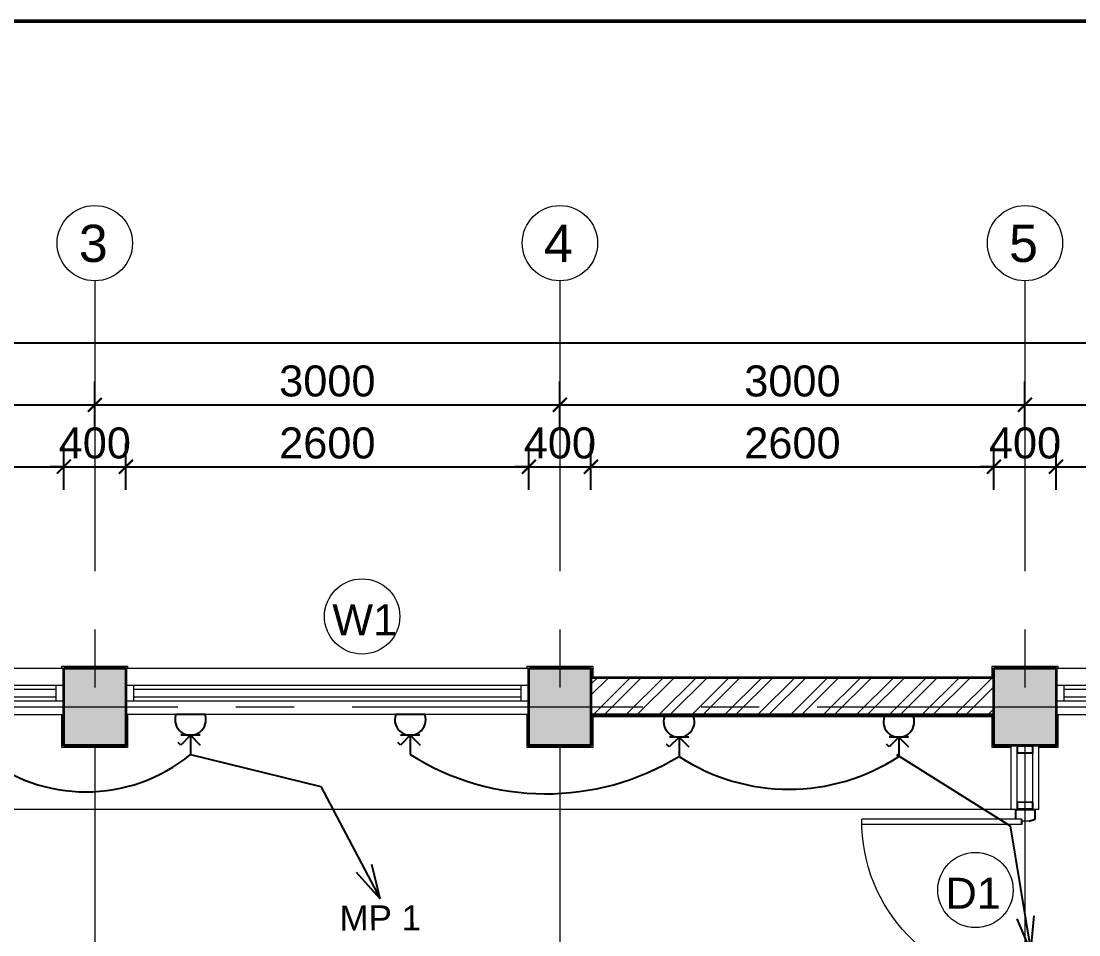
# Model space of a CAD drawing. Header units: inches. Extents: x 527934 to 2134587, y -408734 to 227304.
# Drawn here: x 1407587 to 1414409, y -187060 to -181163 of the extents above; entities that cross this region are included whole.
import ezdxf

# ---------------------------------------------------------------- set-up
doc = ezdxf.new("R2010")
doc.units = ezdxf.units.IN
doc.header["$MEASUREMENT"] = 0
doc.linetypes.add('CENTER', pattern=[2, 1.25, -0.25, 0.25, -0.25])
for name, color, linetype, lineweight in [('2 POWER TEL COMP', 3, 'Continuous', 25), ('6 LIGHT PT WIRING', 3, 'Continuous', 25), ('7 POWER PT WIRING', 3, 'Continuous', 25), ('centre line', 1, 'CENTER', 9), ('dim', 253, 'Continuous', 9), ('door', 77, 'Continuous', 13), ('furniture', 253, 'Continuous', 5), ('hatch', 250, 'Continuous', 5), ('hatch - general', 252, 'Continuous', 5), ('hatch 2', 251, 'Continuous', 5), ('metal', 40, 'Continuous', 18), ('partition wall', 5, 'Continuous', 20), ('plaster line', 253, 'Continuous', 5), ('sill', 253, 'Continuous', 13), ('text', 7, 'Continuous', 13), ('TITLE THICK', 7, 'Continuous', 50), ('wall - brick', 30, 'Continuous', 35), ('window', 1, 'Continuous', 15)]:
    doc.layers.add(name, color=color, linetype=linetype, lineweight=lineweight)
doc.styles.add('labelling', font='arial.ttf')
doc.styles.get("Standard").update_dxf_attribs({"font": 'arial.ttf'})
doc.styles.add('style1', font='arial.ttf')
doc.linetypes.add('BATTING', pattern='A,0.0001,-0.1,[134,ltypeshp.shx,S=0.1,R=0,X=-0.1,Y=0],-0.2,[134,ltypeshp.shx,S=0.1,R=180,X=0.1,Y=0],-0.1', length=0.4001)
doc.dimstyles.new('dim 100', dxfattribs={"dimtxt": 200, "dimasz": 90, "dimexe": 150, "dimexo": 150, "dimgap": 50, "dimtad": 1, "dimdec": 0, "dimzin": 0, "dimdsep": 46, "dimtxsty": 'Standard', "dimblk": 'ARCHTICK', "dimcen": 100, "dimdle": 150, "dimazin": 0, "dimtfac": 1, "dimtdec": 0, "dimtix": 1, "dimtmove": 2, "dimatfit": 3, "dimfxl": 150, "dimfxlon": 1, "dimtolj": 1, "dimtzin": 0, "dimarcsym": 0})

# ---------------------------------------------------------------- blocks, each defined once
blk = doc.blocks.new('WINDOW 1')
at = {"layer": 'window'}
for p, q in [((2122081.7, -84476), (2124681.7, -84476)), ((2122131.7, -84476), (2122131.7, -84576)), ((2122131.7, -84501), (2124631.7, -84501)), ((2122081.7, -84576), (2124681.7, -84576)), ((2122131.7, -84551), (2124631.7, -84551))]:
    blk.add_line(p, q, dxfattribs=at)
at = {"layer": 'window', "ltscale": 400}
blk.add_line((2124631.7, -84576), (2124631.7, -84476), dxfattribs=at)
blk = doc.blocks.new('2X4')
at = {"layer": 'hatch 2'}
h = blk.add_hatch(dxfattribs=at)
h.set_pattern_fill('ANSI31', color=256, scale=20)
h.set_pattern_definition([(45, (0, 0), (-1.767766953, 1.767766953), [])])
h.paths.add_polyline_path([(5938822.1, -146996.9), (5938776.1, -146996.9, 0.414214), (5938774.1, -146998.9), (5938774.1, -147046.9), (5938777.3, -147046.9), (5938777.3, -147000.1), (5938820.9, -147000.1), (5938820.9, -147046.9), (5938824.1, -147046.9), (5938824.1, -146998.9, 0.414214)])
h.paths.add_polyline_path([(5938777.3, -147046.9), (5938774.1, -147046.9), (5938774.1, -147094.9, 0.414214), (5938776.1, -147096.9), (5938822.1, -147096.9, 0.414218), (5938824.1, -147094.9), (5938824.1, -147046.9), (5938820.9, -147046.9), (5938820.9, -147093.7), (5938777.3, -147093.7)])
at = {"layer": 'metal'}
blk.add_lwpolyline([(5938776.1, -147096.9), (5938822.1, -147096.9, 0.414214), (5938824.1, -147094.9), (5938824.1, -146998.9, 0.414214), (5938822.1, -146996.9), (5938776.1, -146996.9, 0.414214), (5938774.1, -146998.9), (5938774.1, -147094.9, 0.414214)], format="xyb", close=True, dxfattribs=at)
blk.add_lwpolyline([(5938777.3, -147093.7), (5938820.9, -147093.7), (5938820.9, -147000.1), (5938777.3, -147000.1)], close=True, dxfattribs=at)
blk = doc.blocks.new('door 1')
at = {"layer": 'door', "lineweight": 25}
for p, q in [((1761262.3, -142071.5), (1761366.5, -142071.5)), ((1761262.3, -142124), (1761262.3, -142071.5)), ((1761366.5, -142124), (1761366.5, -142071.5)), ((1761333.2, -142134), (1761366.5, -142124)), ((1761262.3, -143019), (1761262.3, -143071.5)), ((1761295.7, -142989.8), (1761295.7, -143019)), ((1761333.2, -143009), (1761366.5, -143019)), ((1761366.5, -143019), (1761366.5, -143071.5)), ((1761262.3, -143071.5), (1761366.5, -143071.5))]:
    blk.add_line(p, q, dxfattribs=at)
at = {"layer": 'door'}
for p, q in [((1761262.3, -142124), (1761295.7, -142124)), ((1761295.7, -142124), (1761295.7, -142134)), ((1761333.2, -142134), (1761295.7, -142134)), ((1761295.7, -143019), (1760434.6, -143019)), ((1761295.7, -142989.8), (1760434.8, -142989.8)), ((1761333.2, -143009), (1761295.7, -143009))]:
    blk.add_line(p, q, dxfattribs=at)
blk.add_arc((1761319.9, -143009), 885.3, 91.5672, 180.6496, dxfattribs=at)
blk = doc.blocks.new('_ArchTick')
at = {"color": 0, "linetype": 'ByBlock', "const_width": 0.15}
blk.add_lwpolyline([(-0.5, -0.5), (0.5, 0.5)], dxfattribs=at)
blk = doc.blocks.new('*D3041')
at = {"layer": 'Defpoints', "color": 0, "ltscale": 400}
for p in [(1433261.7, -183238.8), (1401861.7, -185338.8), (1433261.7, -185338.8)]:
    blk.add_point(p, dxfattribs=at)
at = {"layer": 'dim', "color": 0, "lineweight": -2, "ltscale": 400}
for p, q in [((1401861.7, -183388.8), (1401861.7, -183088.8)), ((1433261.7, -183388.8), (1433261.7, -183088.8)), ((1401711.7, -183238.8), (1433411.7, -183238.8))]:
    blk.add_line(p, q, dxfattribs=at)
at = {"layer": 'dim', "color": 0, "lineweight": -2, "ltscale": 400, "xscale": 90, "yscale": 90, "zscale": 90, "rotation": 180}
blk.add_blockref('_ArchTick', (1401861.7, -183238.8), dxfattribs=at)
at = {"layer": 'dim', "color": 0, "lineweight": -2, "ltscale": 400, "xscale": 90, "yscale": 90, "zscale": 90}
blk.add_blockref('_ArchTick', (1433261.7, -183238.8), dxfattribs=at)
at = {"layer": 'dim', "color": 0, "ltscale": 400, "insert": (1417561.7, -183086.6), "char_height": 200, "attachment_point": 5}
blk.add_mtext('\\A1;31400', dxfattribs=at)
blk = doc.blocks.new('*D3043')
at = {"layer": 'Defpoints', "color": 0, "ltscale": 400}
for p in [(1408061.7, -183638.8), (1405061.7, -185338.8), (1408061.7, -185338.8)]:
    blk.add_point(p, dxfattribs=at)
at = {"layer": 'dim', "color": 0, "lineweight": -2, "ltscale": 400}
for p, q in [((1405061.7, -183788.8), (1405061.7, -183488.8)), ((1408061.7, -183788.8), (1408061.7, -183488.8)), ((1404911.7, -183638.8), (1408211.7, -183638.8))]:
    blk.add_line(p, q, dxfattribs=at)
at = {"layer": 'dim', "color": 0, "lineweight": -2, "ltscale": 400, "xscale": 90, "yscale": 90, "zscale": 90, "rotation": 180}
blk.add_blockref('_ArchTick', (1405061.7, -183638.8), dxfattribs=at)
at = {"layer": 'dim', "color": 0, "lineweight": -2, "ltscale": 400, "xscale": 90, "yscale": 90, "zscale": 90}
blk.add_blockref('_ArchTick', (1408061.7, -183638.8), dxfattribs=at)
at = {"layer": 'dim', "color": 0, "ltscale": 400, "insert": (1406561.7, -183486.6), "char_height": 200, "attachment_point": 5}
blk.add_mtext('\\A1;3000', dxfattribs=at)
blk = doc.blocks.new('*D3044')
at = {"layer": 'Defpoints', "color": 0, "ltscale": 400}
for p in [(1411061.7, -183638.8), (1408061.7, -185338.8), (1411061.7, -185338.8)]:
    blk.add_point(p, dxfattribs=at)
at = {"layer": 'dim', "color": 0, "lineweight": -2, "ltscale": 400}
for p, q in [((1408061.7, -183788.8), (1408061.7, -183488.8)), ((1411061.7, -183788.8), (1411061.7, -183488.8)), ((1407911.7, -183638.8), (1411211.7, -183638.8))]:
    blk.add_line(p, q, dxfattribs=at)
at = {"layer": 'dim', "color": 0, "lineweight": -2, "ltscale": 400, "xscale": 90, "yscale": 90, "zscale": 90, "rotation": 180}
blk.add_blockref('_ArchTick', (1408061.7, -183638.8), dxfattribs=at)
at = {"layer": 'dim', "color": 0, "lineweight": -2, "ltscale": 400, "xscale": 90, "yscale": 90, "zscale": 90}
blk.add_blockref('_ArchTick', (1411061.7, -183638.8), dxfattribs=at)
at = {"layer": 'dim', "color": 0, "ltscale": 400, "insert": (1409561.7, -183486.6), "char_height": 200, "attachment_point": 5}
blk.add_mtext('\\A1;3000', dxfattribs=at)
blk = doc.blocks.new('*D3045')
at = {"layer": 'Defpoints', "color": 0, "ltscale": 400}
for p in [(1414061.7, -183638.8), (1411061.7, -185338.8), (1414061.7, -185338.8)]:
    blk.add_point(p, dxfattribs=at)
at = {"layer": 'dim', "color": 0, "lineweight": -2, "ltscale": 400}
for p, q in [((1411061.7, -183788.8), (1411061.7, -183488.8)), ((1414061.7, -183788.8), (1414061.7, -183488.8)), ((1410911.7, -183638.8), (1414211.7, -183638.8))]:
    blk.add_line(p, q, dxfattribs=at)
at = {"layer": 'dim', "color": 0, "lineweight": -2, "ltscale": 400, "xscale": 90, "yscale": 90, "zscale": 90, "rotation": 180}
blk.add_blockref('_ArchTick', (1411061.7, -183638.8), dxfattribs=at)
at = {"layer": 'dim', "color": 0, "lineweight": -2, "ltscale": 400, "xscale": 90, "yscale": 90, "zscale": 90}
blk.add_blockref('_ArchTick', (1414061.7, -183638.8), dxfattribs=at)
at = {"layer": 'dim', "color": 0, "ltscale": 400, "insert": (1412561.7, -183486.6), "char_height": 200, "attachment_point": 5}
blk.add_mtext('\\A1;3000', dxfattribs=at)
blk = doc.blocks.new('*D3046')
at = {"layer": 'Defpoints', "color": 0, "ltscale": 400}
for p in [(1417061.7, -183638.8), (1414061.7, -185338.8), (1417061.7, -185338.8)]:
    blk.add_point(p, dxfattribs=at)
at = {"layer": 'dim', "color": 0, "lineweight": -2, "ltscale": 400}
for p, q in [((1414061.7, -183788.8), (1414061.7, -183488.8)), ((1417061.7, -183788.8), (1417061.7, -183488.8)), ((1413911.7, -183638.8), (1417211.7, -183638.8))]:
    blk.add_line(p, q, dxfattribs=at)
at = {"layer": 'dim', "color": 0, "lineweight": -2, "ltscale": 400, "xscale": 90, "yscale": 90, "zscale": 90, "rotation": 180}
blk.add_blockref('_ArchTick', (1414061.7, -183638.8), dxfattribs=at)
at = {"layer": 'dim', "color": 0, "lineweight": -2, "ltscale": 400, "xscale": 90, "yscale": 90, "zscale": 90}
blk.add_blockref('_ArchTick', (1417061.7, -183638.8), dxfattribs=at)
at = {"layer": 'dim', "color": 0, "ltscale": 400, "insert": (1415561.7, -183486.6), "char_height": 200, "attachment_point": 5}
blk.add_mtext('\\A1;3000', dxfattribs=at)
blk = doc.blocks.new('*D3055')
at = {"layer": 'Defpoints', "color": 0, "ltscale": 400}
for p in [(1407861.7, -184038.8), (1405261.7, -185338.8), (1407861.7, -185338.8)]:
    blk.add_point(p, dxfattribs=at)
at = {"layer": 'dim', "color": 0, "lineweight": -2, "ltscale": 400}
for p, q in [((1405261.7, -184188.8), (1405261.7, -183888.8)), ((1407861.7, -184188.8), (1407861.7, -183888.8)), ((1405111.7, -184038.8), (1408011.7, -184038.8))]:
    blk.add_line(p, q, dxfattribs=at)
at = {"layer": 'dim', "color": 0, "lineweight": -2, "ltscale": 400, "xscale": 90, "yscale": 90, "zscale": 90, "rotation": 180}
blk.add_blockref('_ArchTick', (1405261.7, -184038.8), dxfattribs=at)
at = {"layer": 'dim', "color": 0, "lineweight": -2, "ltscale": 400, "xscale": 90, "yscale": 90, "zscale": 90}
blk.add_blockref('_ArchTick', (1407861.7, -184038.8), dxfattribs=at)
at = {"layer": 'dim', "color": 0, "ltscale": 400, "insert": (1406561.7, -183886.7), "char_height": 200, "attachment_point": 5}
blk.add_mtext('\\A1;2600', dxfattribs=at)
blk = doc.blocks.new('*D3056')
at = {"layer": 'Defpoints', "color": 0, "ltscale": 400}
for p in [(1408261.7, -184038.8), (1407861.7, -185338.8), (1408261.7, -185338.8)]:
    blk.add_point(p, dxfattribs=at)
at = {"layer": 'dim', "color": 0, "lineweight": -2, "ltscale": 400}
for p, q in [((1407861.7, -184188.8), (1407861.7, -183888.8)), ((1408261.7, -184188.8), (1408261.7, -183888.8)), ((1407861.7, -184038.8), (1407771.7, -184038.8)), ((1407861.7, -184038.8), (1408261.7, -184038.8)), ((1408261.7, -184038.8), (1408351.7, -184038.8))]:
    blk.add_line(p, q, dxfattribs=at)
at = {"layer": 'dim', "color": 0, "lineweight": -2, "ltscale": 400, "xscale": 90, "yscale": 90, "zscale": 90}
blk.add_blockref('_ArchTick', (1407861.7, -184038.8), dxfattribs=at)
at = {"layer": 'dim', "color": 0, "lineweight": -2, "ltscale": 400, "xscale": 90, "yscale": 90, "zscale": 90, "rotation": 180}
blk.add_blockref('_ArchTick', (1408261.7, -184038.8), dxfattribs=at)
at = {"layer": 'dim', "color": 0, "ltscale": 400, "insert": (1408061.7, -183886.7), "char_height": 200, "attachment_point": 5}
blk.add_mtext('\\A1;400', dxfattribs=at)
blk = doc.blocks.new('*D3057')
at = {"layer": 'Defpoints', "color": 0, "ltscale": 400}
for p in [(1410861.7, -184038.8), (1408261.7, -185338.8), (1410861.7, -185338.8)]:
    blk.add_point(p, dxfattribs=at)
at = {"layer": 'dim', "color": 0, "lineweight": -2, "ltscale": 400}
for p, q in [((1408261.7, -184188.8), (1408261.7, -183888.8)), ((1410861.7, -184188.8), (1410861.7, -183888.8)), ((1408111.7, -184038.8), (1411011.7, -184038.8))]:
    blk.add_line(p, q, dxfattribs=at)
at = {"layer": 'dim', "color": 0, "lineweight": -2, "ltscale": 400, "xscale": 90, "yscale": 90, "zscale": 90, "rotation": 180}
blk.add_blockref('_ArchTick', (1408261.7, -184038.8), dxfattribs=at)
at = {"layer": 'dim', "color": 0, "lineweight": -2, "ltscale": 400, "xscale": 90, "yscale": 90, "zscale": 90}
blk.add_blockref('_ArchTick', (1410861.7, -184038.8), dxfattribs=at)
at = {"layer": 'dim', "color": 0, "ltscale": 400, "insert": (1409561.7, -183886.7), "char_height": 200, "attachment_point": 5}
blk.add_mtext('\\A1;2600', dxfattribs=at)
blk = doc.blocks.new('*D3058')
at = {"layer": 'Defpoints', "color": 0, "ltscale": 400}
for p in [(1411261.7, -184038.8), (1410861.7, -185338.8), (1411261.7, -185338.8)]:
    blk.add_point(p, dxfattribs=at)
at = {"layer": 'dim', "color": 0, "lineweight": -2, "ltscale": 400}
for p, q in [((1410861.7, -184188.8), (1410861.7, -183888.8)), ((1411261.7, -184188.8), (1411261.7, -183888.8)), ((1410861.7, -184038.8), (1410771.7, -184038.8)), ((1410861.7, -184038.8), (1411261.7, -184038.8)), ((1411261.7, -184038.8), (1411351.7, -184038.8))]:
    blk.add_line(p, q, dxfattribs=at)
at = {"layer": 'dim', "color": 0, "lineweight": -2, "ltscale": 400, "xscale": 90, "yscale": 90, "zscale": 90}
blk.add_blockref('_ArchTick', (1410861.7, -184038.8), dxfattribs=at)
at = {"layer": 'dim', "color": 0, "lineweight": -2, "ltscale": 400, "xscale": 90, "yscale": 90, "zscale": 90, "rotation": 180}
blk.add_blockref('_ArchTick', (1411261.7, -184038.8), dxfattribs=at)
at = {"layer": 'dim', "color": 0, "ltscale": 400, "insert": (1411061.7, -183886.7), "char_height": 200, "attachment_point": 5}
blk.add_mtext('\\A1;400', dxfattribs=at)
blk = doc.blocks.new('*D3059')
at = {"layer": 'Defpoints', "color": 0, "ltscale": 400}
for p in [(1413861.7, -184038.8), (1411261.7, -185338.8), (1413861.7, -185338.8)]:
    blk.add_point(p, dxfattribs=at)
at = {"layer": 'dim', "color": 0, "lineweight": -2, "ltscale": 400}
for p, q in [((1411261.7, -184188.8), (1411261.7, -183888.8)), ((1413861.7, -184188.8), (1413861.7, -183888.8)), ((1411111.7, -184038.8), (1414011.7, -184038.8))]:
    blk.add_line(p, q, dxfattribs=at)
at = {"layer": 'dim', "color": 0, "lineweight": -2, "ltscale": 400, "xscale": 90, "yscale": 90, "zscale": 90, "rotation": 180}
blk.add_blockref('_ArchTick', (1411261.7, -184038.8), dxfattribs=at)
at = {"layer": 'dim', "color": 0, "lineweight": -2, "ltscale": 400, "xscale": 90, "yscale": 90, "zscale": 90}
blk.add_blockref('_ArchTick', (1413861.7, -184038.8), dxfattribs=at)
at = {"layer": 'dim', "color": 0, "ltscale": 400, "insert": (1412561.7, -183886.7), "char_height": 200, "attachment_point": 5}
blk.add_mtext('\\A1;2600', dxfattribs=at)
blk = doc.blocks.new('*D3060')
at = {"layer": 'Defpoints', "color": 0, "ltscale": 400}
for p in [(1414261.7, -184038.8), (1413861.7, -185338.8), (1414261.7, -185338.8)]:
    blk.add_point(p, dxfattribs=at)
at = {"layer": 'dim', "color": 0, "lineweight": -2, "ltscale": 400}
for p, q in [((1413861.7, -184188.8), (1413861.7, -183888.8)), ((1414261.7, -184188.8), (1414261.7, -183888.8)), ((1413861.7, -184038.8), (1413771.7, -184038.8)), ((1413861.7, -184038.8), (1414261.7, -184038.8)), ((1414261.7, -184038.8), (1414351.7, -184038.8))]:
    blk.add_line(p, q, dxfattribs=at)
at = {"layer": 'dim', "color": 0, "lineweight": -2, "ltscale": 400, "xscale": 90, "yscale": 90, "zscale": 90}
blk.add_blockref('_ArchTick', (1413861.7, -184038.8), dxfattribs=at)
at = {"layer": 'dim', "color": 0, "lineweight": -2, "ltscale": 400, "xscale": 90, "yscale": 90, "zscale": 90, "rotation": 180}
blk.add_blockref('_ArchTick', (1414261.7, -184038.8), dxfattribs=at)
at = {"layer": 'dim', "color": 0, "ltscale": 400, "insert": (1414061.7, -183886.7), "char_height": 200, "attachment_point": 5}
blk.add_mtext('\\A1;400', dxfattribs=at)
blk = doc.blocks.new('*D3061')
at = {"layer": 'Defpoints', "color": 0, "ltscale": 400}
for p in [(1416861.7, -184038.8), (1414261.7, -185338.8), (1416861.7, -185338.8)]:
    blk.add_point(p, dxfattribs=at)
at = {"layer": 'dim', "color": 0, "lineweight": -2, "ltscale": 400}
for p, q in [((1414261.7, -184188.8), (1414261.7, -183888.8)), ((1416861.7, -184188.8), (1416861.7, -183888.8)), ((1414111.7, -184038.8), (1417011.7, -184038.8))]:
    blk.add_line(p, q, dxfattribs=at)
at = {"layer": 'dim', "color": 0, "lineweight": -2, "ltscale": 400, "xscale": 90, "yscale": 90, "zscale": 90, "rotation": 180}
blk.add_blockref('_ArchTick', (1414261.7, -184038.8), dxfattribs=at)
at = {"layer": 'dim', "color": 0, "lineweight": -2, "ltscale": 400, "xscale": 90, "yscale": 90, "zscale": 90}
blk.add_blockref('_ArchTick', (1416861.7, -184038.8), dxfattribs=at)
at = {"layer": 'dim', "color": 0, "ltscale": 400, "insert": (1415561.7, -183886.7), "char_height": 200, "attachment_point": 5}
blk.add_mtext('\\A1;2600', dxfattribs=at)
blk = doc.blocks.new('15 amp socket')
at = {"color": 3, "lineweight": 25}
for p, q in [((593021.7, 179162), (592958.4, 179225.3)), ((593021.7, 179162), (593021.7, 179286.4)), ((593021.7, 179162), (593084.9, 179225.3)), ((593084.9, 179225.3), (593101.9, 179207.9)), ((592959.5, 179162), (593083.9, 179162)), ((592928, 179029), (593115.4, 179029))]:
    blk.add_line(p, q, dxfattribs=at)
blk.add_arc((593021.7, 179062.5), 99.5, 340.35382, 199.64618, dxfattribs=at)
blk = doc.blocks.new('*U1914')
at = {"color": 3}
for p, q in [((-181326.36, -126938.56), (-181306.94, -126928.99)), ((-181306.94, -126928.99), (-181287.97, -126936.77)), ((-181287.97, -126936.77), (-181292.55, -126933.35)), ((-181287.97, -126936.77), (-181293.6, -126935.93))]:
    blk.add_line(p, q, dxfattribs=at)
blk = doc.blocks.new('*U1915')
at = {"color": 3}
for p, q in [((-181326.36, -126938.56), (-181304.91, -126935.59)), ((-181304.91, -126935.59), (-181289.35, -126948.94)), ((-181289.35, -126948.94), (-181292.63, -126944.26)), ((-181289.35, -126948.94), (-181294.44, -126946.37))]:
    blk.add_line(p, q, dxfattribs=at)

msp = doc.modelspace()

# ---------------------------------------------------------------- hatches: boundary and pattern name
at = {"layer": 'hatch', "ltscale": 400}
h = msp.add_hatch(dxfattribs=at)
h.set_pattern_fill('ANSI32', color=256, scale=400)
h.set_pattern_definition([(45, (-719819.97, 58081.36), (-106.066017, 106.066017), []), (45, (-719749.25, 58081.36), (-106.066017, 106.066017), [])])
h.paths.add_polyline_path([(1413861.7, -185588.8), (1413861.7, -185398.8), (1411261.7, -185398.8), (1411261.7, -185588.8)])
h.paths.add_polyline_path([(1413861.7, -185638.8), (1413861.7, -185588.8), (1411261.7, -185588.8), (1411261.7, -185638.8)])
at = {"layer": 'hatch - general'}
h = msp.add_hatch(dxfattribs=at)
h.set_pattern_fill('AR-CONC', color=256, scale=15)
h.set_pattern_definition([(50, (-719819.97, -100972.85), (107.5890274, -9.4128202), [11.25, -123.75]), (355, (-719819.97, -100972.85), (-20.8127, 112.82882), [9, -99]), (100.4514445, (-719811, -100973.63), (86.776327, 103.4159986), [9.561029, -105.171317]), (46.1842, (-719819.97, -100942.85), (160.0862, -24.827892), [16.875, -185.625]), (96.6356355, (-719806.63, -100944.92), (140.199292, 146.11779), [14.341551, -157.757064]), (351.184164, (-719819.97, -100942.85), (140.199292, 146.11779), [13.5, -148.5]), (21, (-719804.97, -100950.35), (89.5360578, -60.3928336), [11.25, -123.75]), (326, (-719804.97, -100950.35), (36.4973, 108.772507), [9, -99]), (71.451445, (-719797.5, -100955.38), (126.0333565, 48.379673), [9.5610285, -105.171317]), (37.5, (-719819.966, -100972.847), (1.8239783, 49.9340781), [0, -97.8, 0, -100.5, 0, -99.375]), (7.5, (-719819.966, -100972.85), (39.4604306, 59.1617568), [0, -57.3, 0, -95.55, 0, -37.875]), (327.5, (-719853.416, -100972.847), (80.0733654, -3.38323076), [0, -37.5, 0, -117, 0, -155.25]), (317.5, (-719868.416, -100972.85), (87.4779254, 15.0157473), [0, -48.75, 0, -77.7, 0, -110.25])])
h.paths.add_polyline_path([(1417261.7, -195178.8), (1417061.7, -195178.8), (1417061.7, -195428.8), (1417261.7, -195428.8)])
h.paths.add_polyline_path([(1417261.7, -195428.8), (1417061.7, -195428.8), (1417061.7, -195678.8), (1417261.7, -195678.8)])
h.paths.add_polyline_path([(1417061.7, -195428.8), (1416861.7, -195428.8), (1416861.7, -195678.8), (1417061.7, -195678.8)])
h.paths.add_polyline_path([(1417061.7, -195178.8), (1416861.7, -195178.8), (1416861.7, -195428.8), (1417061.7, -195428.8)])
h.paths.add_polyline_path([(1414261.7, -195428.8), (1414061.7, -195428.8), (1414061.7, -195678.8), (1414261.7, -195678.8)])
h.paths.add_polyline_path([(1414261.7, -195178.8), (1414061.7, -195178.8), (1414061.7, -195428.8), (1414261.7, -195428.8)])
h.paths.add_polyline_path([(1414061.7, -195178.8), (1413861.7, -195178.8), (1413861.7, -195428.8), (1414061.7, -195428.8)])
h.paths.add_polyline_path([(1414061.7, -195428.8), (1413861.7, -195428.8), (1413861.7, -195678.8), (1414061.7, -195678.8)])
h.paths.add_polyline_path([(1411261.7, -195428.8), (1411061.7, -195428.8), (1411061.7, -195678.8), (1411261.7, -195678.8)])
h.paths.add_polyline_path([(1411261.7, -195178.8), (1411061.7, -195178.8), (1411061.7, -195428.8), (1411261.7, -195428.8)])
h.paths.add_polyline_path([(1411061.7, -195178.8), (1410861.7, -195178.8), (1410861.7, -195428.8), (1411061.7, -195428.8)])
h.paths.add_polyline_path([(1411061.7, -195428.8), (1410861.7, -195428.8), (1410861.7, -195678.8), (1411061.7, -195678.8)])
h.paths.add_polyline_path([(1408061.7, -195428.8), (1407861.7, -195428.8), (1407861.7, -195678.8), (1408061.7, -195678.8)])
h.paths.add_polyline_path([(1408261.7, -195428.8), (1408061.7, -195428.8), (1408061.7, -195678.8), (1408261.7, -195678.8)])
h.paths.add_polyline_path([(1408261.7, -195178.8), (1408061.7, -195178.8), (1408061.7, -195428.8), (1408261.7, -195428.8)])
h.paths.add_polyline_path([(1408061.7, -195178.8), (1407861.7, -195178.8), (1407861.7, -195428.8), (1408061.7, -195428.8)])
h.paths.add_polyline_path([(1405261.7, -195428.8), (1405061.7, -195428.8), (1405061.7, -195678.8), (1405261.7, -195678.8)])
h.paths.add_polyline_path([(1405261.7, -195178.8), (1405061.7, -195178.8), (1405061.7, -195428.8), (1405261.7, -195428.8)])
h.paths.add_polyline_path([(1405061.7, -195178.8), (1404861.7, -195178.8), (1404861.7, -195428.8), (1405061.7, -195428.8)])
h.paths.add_polyline_path([(1405061.7, -195428.8), (1404861.7, -195428.8), (1404861.7, -195678.8), (1405061.7, -195678.8)])
h.paths.add_polyline_path([(1402261.7, -195428.8), (1402061.7, -195428.8), (1402061.7, -195678.8), (1402261.7, -195678.8)])
h.paths.add_polyline_path([(1402261.7, -195178.8), (1402061.7, -195178.8), (1402061.7, -195428.8), (1402261.7, -195428.8)])
h.paths.add_polyline_path([(1402061.7, -195178.8), (1401861.7, -195178.8), (1401861.7, -195428.8), (1402061.7, -195428.8)])
h.paths.add_polyline_path([(1402061.7, -195428.8), (1401861.7, -195428.8), (1401861.7, -195678.8), (1402061.7, -195678.8)])
h.paths.add_polyline_path([(1402061.7, -190738.8), (1401861.7, -190738.8), (1401861.7, -190988.8), (1402061.7, -190988.8)])
h.paths.add_polyline_path([(1402261.7, -190738.8), (1402061.7, -190738.8), (1402061.7, -190988.8), (1402261.7, -190988.8)])
h.paths.add_polyline_path([(1402261.7, -190988.8), (1402061.7, -190988.8), (1402061.7, -191238.8), (1402261.7, -191238.8)])
h.paths.add_polyline_path([(1402061.7, -190988.8), (1401861.7, -190988.8), (1401861.7, -191238.8), (1402061.7, -191238.8)])
h.paths.add_polyline_path([(1405061.7, -190738.8), (1404861.7, -190738.8), (1404861.7, -190988.8), (1405061.7, -190988.8)])
h.paths.add_polyline_path([(1405261.7, -190738.8), (1405061.7, -190738.8), (1405061.7, -190988.8), (1405261.7, -190988.8)])
h.paths.add_polyline_path([(1405261.7, -190988.8), (1405061.7, -190988.8), (1405061.7, -191238.8), (1405261.7, -191238.8)])
h.paths.add_polyline_path([(1405061.7, -190988.8), (1404861.7, -190988.8), (1404861.7, -191238.8), (1405061.7, -191238.8)])
h.paths.add_polyline_path([(1408261.7, -190988.8), (1408061.7, -190988.8), (1408061.7, -191238.8), (1408261.7, -191238.8)])
h.paths.add_polyline_path([(1408261.7, -190738.8), (1408061.7, -190738.8), (1408061.7, -190988.8), (1408261.7, -190988.8)])
h.paths.add_polyline_path([(1408061.7, -190738.8), (1407861.7, -190738.8), (1407861.7, -190988.8), (1408061.7, -190988.8)])
h.paths.add_polyline_path([(1408061.7, -190988.8), (1407861.7, -190988.8), (1407861.7, -191238.8), (1408061.7, -191238.8)])
h.paths.add_polyline_path([(1411261.7, -190988.8), (1410861.7, -190988.8), (1410861.7, -191238.8), (1411261.7, -191238.8)])
h.paths.add_polyline_path([(1411261.7, -190738.8), (1410861.7, -190738.8), (1410861.7, -190988.8), (1411261.7, -190988.8)])
h.paths.add_polyline_path([(1414261.7, -190988.8), (1414061.7, -190988.8), (1414061.7, -191238.8), (1414261.7, -191238.8)])
h.paths.add_polyline_path([(1414061.7, -190988.8), (1413861.7, -190988.8), (1413861.7, -191238.8), (1414061.7, -191238.8)])
h.paths.add_polyline_path([(1414061.7, -190738.8), (1413861.7, -190738.8), (1413861.7, -190988.8), (1414061.7, -190988.8)])
h.paths.add_polyline_path([(1414261.7, -190738.8), (1414061.7, -190738.8), (1414061.7, -190988.8), (1414261.7, -190988.8)])
h.paths.add_polyline_path([(1417261.7, -190988.8), (1417061.7, -190988.8), (1417061.7, -191238.8), (1417261.7, -191238.8)])
h.paths.add_polyline_path([(1417061.7, -190988.8), (1416861.7, -190988.8), (1416861.7, -191238.8), (1417061.7, -191238.8)])
h.paths.add_polyline_path([(1417261.7, -190738.8), (1417061.7, -190738.8), (1417061.7, -190988.8), (1417261.7, -190988.8)])
h.paths.add_polyline_path([(1417061.7, -190738.8), (1416861.7, -190738.8), (1416861.7, -190988.8), (1417061.7, -190988.8)])
h.paths.add_polyline_path([(1420261.7, -190988.8), (1420061.7, -190988.8), (1420061.7, -191238.8), (1420261.7, -191238.8)])
h.paths.add_polyline_path([(1420261.7, -190738.8), (1420061.7, -190738.8), (1420061.7, -190988.8), (1420261.7, -190988.8)])
h.paths.add_polyline_path([(1420061.7, -190738.8), (1419861.7, -190738.8), (1419861.7, -190988.8), (1420061.7, -190988.8)])
h.paths.add_polyline_path([(1420061.7, -190988.8), (1419861.7, -190988.8), (1419861.7, -191238.8), (1420061.7, -191238.8)])
h.paths.add_polyline_path([(1423261.7, -190988.8), (1423061.7, -190988.8), (1423061.7, -191238.8), (1423171.7, -191238.8), (1423261.7, -191238.8)])
h.paths.add_polyline_path([(1423261.7, -190738.8), (1423061.7, -190738.8), (1423061.7, -190988.8), (1423261.7, -190988.8)])
h.paths.add_polyline_path([(1423061.7, -190738.8), (1422861.7, -190738.8), (1422861.7, -190988.8), (1423061.7, -190988.8)])
h.paths.add_polyline_path([(1423061.7, -190988.8), (1422861.7, -190988.8), (1422861.7, -191238.8), (1423061.7, -191238.8)])
h.paths.add_polyline_path([(1427261.7, -190988.8), (1427061.7, -190988.8), (1427061.7, -191238.8), (1427261.7, -191238.8)])
h.paths.add_polyline_path([(1427261.7, -190738.8), (1427061.7, -190738.8), (1427061.7, -190988.8), (1427261.7, -190988.8)])
h.paths.add_polyline_path([(1427061.7, -190738.8), (1426861.7, -190738.8), (1426861.7, -190988.8), (1427061.7, -190988.8)])
h.paths.add_polyline_path([(1427061.7, -190988.8), (1426861.7, -190988.8), (1426861.7, -191238.8), (1427061.7, -191238.8)])
h.paths.add_polyline_path([(1430261.7, -190988.8), (1430061.7, -190988.8), (1430061.7, -191238.8), (1430261.7, -191238.8)])
h.paths.add_polyline_path([(1430261.7, -190738.8), (1430061.7, -190738.8), (1430061.7, -190988.8), (1430261.7, -190988.8)])
h.paths.add_polyline_path([(1430061.7, -190738.8), (1429861.7, -190738.8), (1429861.7, -190988.8), (1430061.7, -190988.8)])
h.paths.add_polyline_path([(1430061.7, -190988.8), (1429861.7, -190988.8), (1429861.7, -191238.8), (1430061.7, -191238.8)])
h.paths.add_polyline_path([(1433261.7, -190988.8), (1433061.7, -190988.8), (1433061.7, -191238.8), (1433261.7, -191238.8)])
h.paths.add_polyline_path([(1433261.7, -190738.8), (1433061.7, -190738.8), (1433061.7, -190988.8), (1433261.7, -190988.8)])
h.paths.add_polyline_path([(1433061.7, -190738.8), (1432861.7, -190738.8), (1432861.7, -190988.8), (1433061.7, -190988.8)])
h.paths.add_polyline_path([(1433061.7, -190988.8), (1432861.7, -190988.8), (1432861.7, -191238.8), (1433061.7, -191238.8)])
h.paths.add_polyline_path([(1433261.7, -185588.8), (1433061.7, -185588.8), (1433061.7, -185838.8), (1433261.7, -185838.8)])
h.paths.add_polyline_path([(1433261.7, -185338.8), (1433061.7, -185338.8), (1433061.7, -185588.8), (1433261.7, -185588.8)])
h.paths.add_polyline_path([(1433061.7, -185338.8), (1432861.7, -185338.8), (1432861.7, -185588.8), (1433061.7, -185588.8)])
h.paths.add_polyline_path([(1433061.7, -185588.8), (1432861.7, -185588.8), (1432861.7, -185838.8), (1433061.7, -185838.8)])
h.paths.add_polyline_path([(1430261.7, -185588.8), (1430061.7, -185588.8), (1430061.7, -185838.8), (1430261.7, -185838.8)])
h.paths.add_polyline_path([(1430261.7, -185338.8), (1430061.7, -185338.8), (1430061.7, -185588.8), (1430261.7, -185588.8)])
h.paths.add_polyline_path([(1430061.7, -185338.8), (1429861.7, -185338.8), (1429861.7, -185588.8), (1430061.7, -185588.8)])
h.paths.add_polyline_path([(1430061.7, -185588.8), (1429861.7, -185588.8), (1429861.7, -185838.8), (1430061.7, -185838.8)])
h.paths.add_polyline_path([(1427261.7, -185588.8), (1427061.7, -185588.8), (1427061.7, -185838.8), (1427261.7, -185838.8)])
h.paths.add_polyline_path([(1427261.7, -185338.8), (1427061.7, -185338.8), (1427061.7, -185588.8), (1427261.7, -185588.8)])
h.paths.add_polyline_path([(1427061.7, -185338.8), (1426861.7, -185338.8), (1426861.7, -185588.8), (1427061.7, -185588.8)])
h.paths.add_polyline_path([(1427061.7, -185588.8), (1426861.7, -185588.8), (1426861.7, -185838.8), (1427061.7, -185838.8)])
h.paths.add_polyline_path([(1423261.7, -185588.8), (1423061.7, -185588.8), (1423061.7, -185838.8), (1423261.7, -185838.8)])
h.paths.add_polyline_path([(1423261.7, -185338.8), (1423061.7, -185338.8), (1423061.7, -185588.8), (1423261.7, -185588.8)])
h.paths.add_polyline_path([(1423061.7, -185338.8), (1422861.7, -185338.8), (1422861.7, -185588.8), (1423061.7, -185588.8)])
h.paths.add_polyline_path([(1423061.7, -185588.8), (1422861.7, -185588.8), (1422861.7, -185838.8), (1423061.7, -185838.8)])
h.paths.add_polyline_path([(1420261.7, -185588.8), (1420061.7, -185588.8), (1420061.7, -185838.8), (1420261.7, -185838.8)])
h.paths.add_polyline_path([(1420261.7, -185338.8), (1420061.7, -185338.8), (1420061.7, -185588.8), (1420261.7, -185588.8)])
h.paths.add_polyline_path([(1420061.7, -185338.8), (1419861.7, -185338.8), (1419861.7, -185588.8), (1420061.7, -185588.8)])
h.paths.add_polyline_path([(1420061.7, -185588.8), (1419861.7, -185588.8), (1419861.7, -185838.8), (1420061.7, -185838.8)])
h.paths.add_polyline_path([(1417261.7, -185588.8), (1417061.7, -185588.8), (1417061.7, -185838.8), (1417261.7, -185838.8)])
h.paths.add_polyline_path([(1417261.7, -185338.8), (1417061.7, -185338.8), (1417061.7, -185588.8), (1417261.7, -185588.8)])
h.paths.add_polyline_path([(1417061.7, -185338.8), (1416861.7, -185338.8), (1416861.7, -185588.8), (1417061.7, -185588.8)])
h.paths.add_polyline_path([(1417061.7, -185588.8), (1416861.7, -185588.8), (1416861.7, -185838.8), (1417061.7, -185838.8)])
h.paths.add_polyline_path([(1414261.7, -185588.8), (1414061.7, -185588.8), (1414061.7, -185838.8), (1414261.7, -185838.8)])
h.paths.add_polyline_path([(1414261.7, -185338.8), (1414061.7, -185338.8), (1414061.7, -185588.8), (1414261.7, -185588.8)])
h.paths.add_polyline_path([(1414061.7, -185338.8), (1413861.7, -185338.8), (1413861.7, -185588.8), (1414061.7, -185588.8)])
h.paths.add_polyline_path([(1414061.7, -185588.8), (1413861.7, -185588.8), (1413861.7, -185838.8), (1414061.7, -185838.8)])
h.paths.add_polyline_path([(1411261.7, -185588.8), (1411061.7, -185588.8), (1411061.7, -185838.8), (1411261.7, -185838.8)])
h.paths.add_polyline_path([(1411261.7, -185338.8), (1411061.7, -185338.8), (1411061.7, -185588.8), (1411261.7, -185588.8)])
h.paths.add_polyline_path([(1411061.7, -185338.8), (1410861.7, -185338.8), (1410861.7, -185588.8), (1411061.7, -185588.8)])
h.paths.add_polyline_path([(1411061.7, -185588.8), (1410861.7, -185588.8), (1410861.7, -185838.8), (1411061.7, -185838.8)])
h.paths.add_polyline_path([(1408261.7, -185588.8), (1408061.7, -185588.8), (1408061.7, -185838.8), (1408261.7, -185838.8)])
h.paths.add_polyline_path([(1408261.7, -185338.8), (1408061.7, -185338.8), (1408061.7, -185588.8), (1408261.7, -185588.8)])
h.paths.add_polyline_path([(1408061.7, -185338.8), (1407861.7, -185338.8), (1407861.7, -185588.8), (1408061.7, -185588.8)])
h.paths.add_polyline_path([(1408061.7, -185588.8), (1407861.7, -185588.8), (1407861.7, -185838.8), (1408061.7, -185838.8)])
h.paths.add_polyline_path([(1405261.7, -185588.8), (1405061.7, -185588.8), (1405061.7, -185838.8), (1405261.7, -185838.8)])
h.paths.add_polyline_path([(1405261.7, -185338.8), (1405061.7, -185338.8), (1405061.7, -185588.8), (1405261.7, -185588.8)])
h.paths.add_polyline_path([(1405061.7, -185338.8), (1404861.7, -185338.8), (1404861.7, -185588.8), (1405061.7, -185588.8)])
h.paths.add_polyline_path([(1405061.7, -185588.8), (1404861.7, -185588.8), (1404861.7, -185838.8), (1405061.7, -185838.8)])
h.paths.add_polyline_path([(1402261.7, -185588.8), (1402061.7, -185588.8), (1402061.7, -185838.8), (1402261.7, -185838.8)])
h.paths.add_polyline_path([(1402261.7, -185338.8), (1402061.7, -185338.8), (1402061.7, -185588.8), (1402261.7, -185588.8)])
h.paths.add_polyline_path([(1402061.7, -185338.8), (1401861.7, -185338.8), (1401861.7, -185588.8), (1402061.7, -185588.8)])
h.paths.add_polyline_path([(1402061.7, -185588.8), (1401861.7, -185588.8), (1401861.7, -185838.8), (1402061.7, -185838.8)])

# ---------------------------------------------------------------- linework, layer by layer
at = {"layer": '6 LIGHT PT WIRING', "ltscale": 400}
for centre, radius, start, end in [((1408004.5, -185072.6), 1064.6, 230.68403, 309.31597), ((1410973.2, -184506.4), 1643.2, 237.7566, 301.45039), ((1412539.3, -184830.7), 1289.6, 236.66258, 303.33742)]:
    msp.add_arc(centre, radius, start, end, dxfattribs=at)
at = {"layer": 'centre line', "ltscale": 1500}
for p, q in [((1408061.7, -182838.8), (1408061.7, -203678.8)), ((1411061.7, -182838.8), (1411061.7, -203678.8)), ((1414061.7, -182838.8), (1414061.7, -203678.8)), ((1397722, -185588.8), (1435942.1, -185588.8))]:
    msp.add_line(p, q, dxfattribs=at)
at = {"layer": 'dim'}
for centre in [(1408061.7, -182596), (1411061.7, -182596), (1414061.7, -182596), (1409786, -185005.1), (1413742.1, -186770.7)]:
    msp.add_circle(centre, 242.9, dxfattribs=at)
at = {"layer": 'furniture', "ltscale": 400}
msp.add_line((1413971.7, -186250.7), (1405151.7, -186250.8), dxfattribs=at)
at = {"layer": 'hatch', "linetype": 'BATTING', "ltscale": 80}
msp.add_line((1414061.7, -185888.8), (1414061.7, -186200.6), dxfattribs=at)
at = {"layer": 'partition wall', "ltscale": 400}
for p, q in [((1413971.7, -186250.7), (1413971.7, -185838.8)), ((1414011.7, -186250.8), (1414011.7, -185838.8)), ((1414111.7, -186250.8), (1414111.7, -185838.8)), ((1414151.7, -186250.7), (1414151.7, -185838.8)), ((1414151.7, -186250.8), (1413971.7, -186250.8))]:
    msp.add_line(p, q, dxfattribs=at)
at = {"layer": 'plaster line', "ltscale": 400}
msp.add_line((1411273.7, -185650.8), (1413849.7, -185650.8), dxfattribs=at)
for points in [[(1407849.7, -185338.8), (1407849.7, -185326.8), (1408273.7, -185326.8), (1408273.7, -185338.8)], [(1410849.7, -185338.8), (1410849.7, -185326.8), (1411273.7, -185326.8), (1411273.7, -185398.8)], [(1413849.7, -185398.8), (1413849.7, -185326.8), (1414273.7, -185326.8), (1414273.7, -185338.8)], [(1408061.7, -185850.8), (1407849.7, -185850.8), (1407849.7, -185638.8)], [(1408273.7, -185638.8), (1408273.7, -185850.8), (1408061.7, -185850.8)], [(1411273.7, -185650.8), (1411273.7, -185850.8), (1410849.7, -185850.8), (1410849.7, -185638.8)], [(1413971.7, -185850.8), (1413849.7, -185850.8), (1413849.7, -185650.8)], [(1414273.7, -185638.8), (1414273.7, -185850.8), (1414151.7, -185850.8)]]:
    msp.add_lwpolyline(points, dxfattribs=at)
at = {"layer": 'sill'}
for p, q in [((1405261.7, -185338.8), (1407861.7, -185338.8)), ((1408261.7, -185338.8), (1410861.7, -185338.8)), ((1414261.7, -185338.8), (1416861.7, -185338.8)), ((1405261.7, -185638.8), (1407861.7, -185638.8)), ((1410861.7, -185638.8), (1408261.7, -185638.8)), ((1414261.7, -185638.8), (1416849.7, -185638.8))]:
    msp.add_line(p, q, dxfattribs=at)
at = {"layer": 'TITLE THICK'}
msp.add_lwpolyline([(1396942.1, -181163), (1435942.1, -181163), (1435942.1, -208863), (1396942.1, -208863)], close=True, dxfattribs=at)
at = {"layer": 'wall - brick'}
for p, q in [((1411261.7, -185398.8), (1413861.7, -185398.8)), ((1411261.7, -185638.8), (1413861.7, -185638.8))]:
    msp.add_line(p, q, dxfattribs=at)
for points in [[(1407861.7, -185338.8), (1408261.7, -185338.8), (1408261.7, -185838.8), (1407861.7, -185838.8)], [(1410861.7, -185338.8), (1411261.7, -185338.8), (1411261.7, -185838.8), (1410861.7, -185838.8)], [(1413861.7, -185338.8), (1414261.7, -185338.8), (1414261.7, -185838.8), (1413861.7, -185838.8)]]:
    msp.add_lwpolyline(points, close=True, dxfattribs=at)

# ---------------------------------------------------------------- block references
at = {"layer": '2 POWER TEL COMP', "rotation": 180}
for p in [(2001700.7, -6609.8), (2003118.2, -6609.8), (2004852.2, -6621.8), (2006269.7, -6621.8)]:
    msp.add_blockref('15 amp socket', p, dxfattribs=at)
at = {"layer": '7 POWER PT WIRING', "color": 3, "xscale": 39.99999999988315, "yscale": 40, "zscale": 40.00000000000001, "rotation": 320.0183563455831}
for name, p in [('*U1914', (10228869.4, -955620.6)), ('*U1915', (10233423.2, -955620.6))]:
    msp.add_blockref(name, p, dxfattribs=at)
at = {"layer": 'hatch - general', "xscale": -1, "rotation": 90}
for p in [(1267014.8, 5752935.2), (1267014.8, 5752573.2)]:
    msp.add_blockref('2X4', p, dxfattribs=at)
at = {"layer": 'partition wall'}
for p in [(-716820, -100972.8), (-713820, -100972.8), (-707820, -100972.8)]:
    msp.add_blockref('WINDOW 1', p, dxfattribs=at)
at = {"layer": 'partition wall', "xscale": -1.199999999953434, "yscale": 1.19999999999709, "zscale": 1.2, "rotation": 180}
msp.add_blockref('door 1', (-699512.5, -357936.6), dxfattribs=at)

# ---------------------------------------------------------------- texts
at = {"layer": '7 POWER PT WIRING', "color": 3, "ltscale": 0.005, "insert": (1409903.1, -186950.8), "char_height": 161.28, "attachment_point": 5, "rotation": 0.25602, "style": 'labelling'}
msp.add_mtext('MP 1', dxfattribs=at)
at = {"layer": 'text', "style": 'style1'}
for s, height, p in [('3', 240, (1407958.8, -182717.1)), ('4', 240, (1410958.8, -182717.1)), ('5', 240, (1413958.8, -182717.1)), ('W1', 200, (1409593.1, -185126.2)), ('D1', 200, (1413549.1, -186891.8))]:
    msp.add_text(s, height=height, dxfattribs=at).set_placement(p)

# ---------------------------------------------------------------- dimensions: what is measured, and where the dimension line sits
at = {"layer": 'dim', "ltscale": 400}
for base, p1, p2, picture, middle in [((1433261.7, -183238.8), (1401861.7, -185338.8), (1433261.7, -185338.8), '*D3041', (1417561.7, -183086.6)), ((1408061.7, -183638.8), (1405061.7, -185338.8), (1408061.7, -185338.8), '*D3043', (1406561.7, -183486.6)), ((1411061.7, -183638.8), (1408061.7, -185338.8), (1411061.7, -185338.8), '*D3044', (1409561.7, -183486.6)), ((1414061.7, -183638.8), (1411061.7, -185338.8), (1414061.7, -185338.8), '*D3045', (1412561.7, -183486.6)), ((1417061.7, -183638.8), (1414061.7, -185338.8), (1417061.7, -185338.8), '*D3046', (1415561.7, -183486.6)), ((1407861.7, -184038.8), (1405261.7, -185338.8), (1407861.7, -185338.8), '*D3055', (1406561.7, -183886.7)), ((1408261.7, -184038.8), (1407861.7, -185338.8), (1408261.7, -185338.8), '*D3056', (1408061.7, -183886.7)), ((1410861.7, -184038.8), (1408261.7, -185338.8), (1410861.7, -185338.8), '*D3057', (1409561.7, -183886.7)), ((1411261.7, -184038.8), (1410861.7, -185338.8), (1411261.7, -185338.8), '*D3058', (1411061.7, -183886.7)), ((1413861.7, -184038.8), (1411261.7, -185338.8), (1413861.7, -185338.8), '*D3059', (1412561.7, -183886.7)), ((1414261.7, -184038.8), (1413861.7, -185338.8), (1414261.7, -185338.8), '*D3060', (1414061.7, -183886.7)), ((1416861.7, -184038.8), (1414261.7, -185338.8), (1416861.7, -185338.8), '*D3061', (1415561.7, -183886.7))]:
    dim = msp.add_linear_dim(base=base, p1=p1, p2=p2, dimstyle='dim 100', override={"dimpost": '\\X'}, dxfattribs=at)
    dim.commit()
    dim.dimension.update_dxf_attribs({"geometry": picture, "text_midpoint": middle})

doc.saveas('drawing.dxf')
